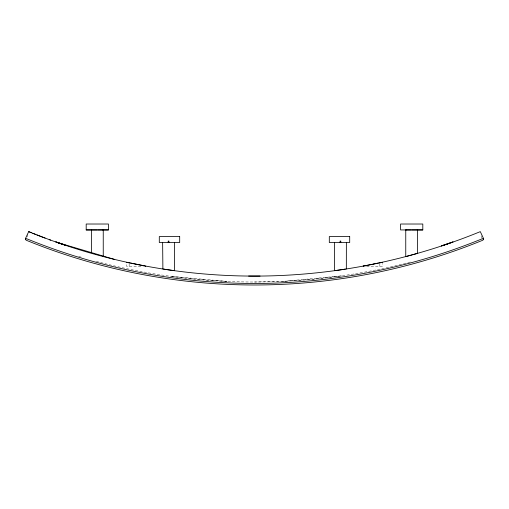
<?xml version="1.0" encoding="UTF-8"?>
<svg xmlns="http://www.w3.org/2000/svg" width="509" height="509" viewBox="0 0 509 509"><rect width="100%" height="100%" fill="white"/><g stroke="black" fill="none" stroke-linecap="round" stroke-linejoin="round"><path stroke-width="0.38" stroke-dasharray="2.54 1.91" d="M283.418 281.343L341.259 275.884L312.373 279.301L283.418 281.343L254.5 282.018A615.031 615.031 0 0 1 96.322 261.378M140.853 266.277L126.582 266.277L126.582 263.471M366.582 266.277L382.418 266.277L382.418 263.471M481.209 235.801L481.209 238.027M379.848 264.076L379.848 266.277M129.152 264.076L129.152 266.277M27.791 234.312L27.791 238.027M410.305 262.001A614.98 614.98 0 0 1 254.5 281.986M81.198 257.153A615.031 615.031 0 0 1 78.17 256.256M227.039 281.407L199.146 279.53L170.903 276.323L227.039 281.407"/><path stroke-width="0.76" d="M417.609 253.323L417.609 229.928L400.583 229.941L400.583 224.017L422.807 224.017L422.807 229.941L417.253 229.941L417.609 229.934M25.558 238.358L25.565 239.497L26.373 240.293A604.558 604.558 0 0 0 482.627 240.293L483.429 239.51L483.448 238.384M452.902 241.896L441.494 245.815M452.889 242.087L447.233 244.053M447.093 244.097L444.255 245.058M444.013 245.141L441.43 246M417.495 253.361L414.434 254.22M414.18 254.29L412.551 254.742M411.978 254.901L410.674 255.257M409.987 255.442L408.682 255.792M408.441 255.862L406.786 256.301M406.481 256.377L406.023 256.498M405.756 256.568L405.756 229.928L411.336 229.934M382.062 262.275L382.418 262.453M380.993 262.51L379.848 262.975M379.619 262.803L379.097 262.918M378.346 263.077L376.711 263.42M376.38 263.49L374.344 263.91M373.415 264.101L373.822 264.018M373.472 264.095L371.774 264.438M371.309 264.527L363.865 265.965M365.977 265.571L365.806 265.94M363.719 265.997L363.235 266.086M346.336 268.975L346.368 242.507M345.363 269.121L342.697 269.528M342.296 269.585L335.864 270.508M335.514 270.559L334.769 270.661M334.629 270.68L334.515 242.507M248.583 276.063L260.08 276.063M103.219 229.928L102.824 229.928L108.417 229.941L108.417 224.017L86.193 224.017L86.193 229.941L103.244 229.928L103.244 256.568M91.391 229.934L91.391 252.547M86.193 229.941L96.965 229.934M145.3 266.277L145.765 266.277M363.235 266.277L363.7 266.277M412.036 229.934L422.807 229.941M97.664 229.934L108.417 229.941M406.137 229.928L405.781 229.928M174.46 270.693L174.485 242.507M174.371 270.68L173.486 270.559M173.136 270.508L166.704 269.585M166.303 269.528L163.637 269.121M162.893 269.007L162.632 242.507M145.135 265.965L137.748 264.54M143.023 265.571L143.194 265.94M137.226 264.438L136.259 264.241M135.795 264.146L136.291 264.247M135.82 264.152L135.178 264.018M134.656 263.91L132.62 263.49M132.289 263.42L130.654 263.077M129.381 262.803L129.903 262.918M128.007 262.51L129.152 262.975M127.384 262.37L126.582 262.453M57.072 242.424L114.251 259.348M65.89 245.446L66.291 245.58M66.844 245.599L65.954 245.3M64.745 245.058L63.841 244.759M65.279 245.071L55.869 241.813M63.313 244.574L62.34 244.244M61.767 244.053L61.188 243.856M61.201 243.856L60.762 243.709M60.367 243.569L55.958 242.029M49.252 239.618L50.626 240.121M45.129 238.085L36.902 234.929M35.528 234.388L32.792 233.294M31.424 232.747L28.695 231.633L25.59 238.295A602.637 602.637 0 0 0 483.41 238.282L480.305 231.633A595.664 595.664 0 0 1 28.708 231.633M340.788 242.507L340.788 241.069L340.088 241.069L340.088 242.507M168.912 242.507L168.912 241.069L168.212 241.069L168.212 242.507M483.429 238.365A1.565 1.043 77.6 0 1 483.136 239.745M25.864 239.745A1.565 1.043 -77.6 0 1 25.571 238.365M179.69 236.583L159.298 236.583L159.298 242.507L179.69 242.507L179.69 236.583M349.702 236.583L329.31 236.583L329.31 242.507L349.702 242.507L349.702 236.583"/></g></svg>
